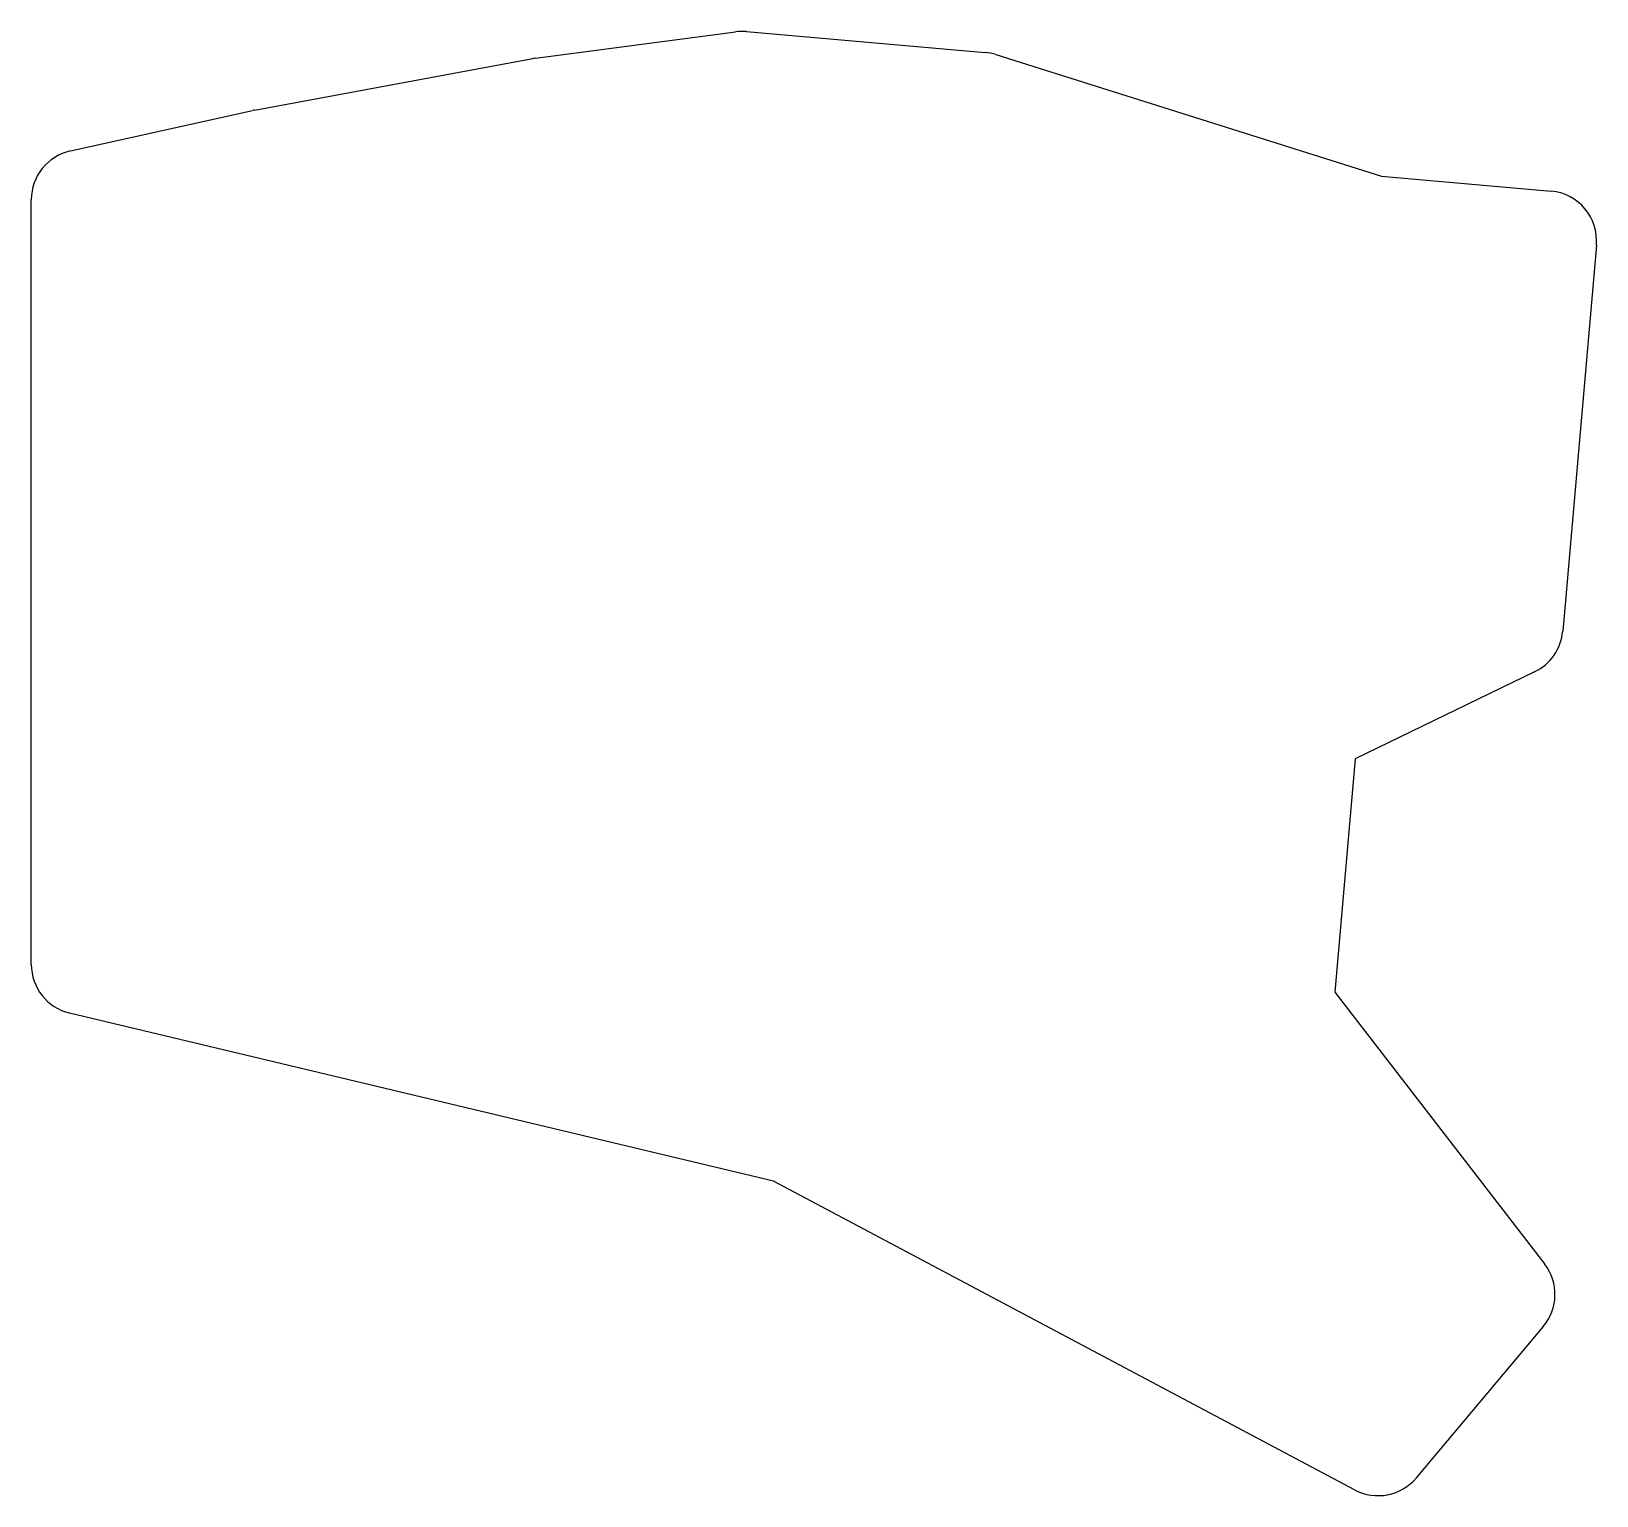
# Model space of a CAD drawing. Header units: millimetres. Extents: x 106 to 247, y -207 to -75.
import ezdxf

# ---------------------------------------------------------------- set-up
doc = ezdxf.new("R2010")
doc.units = ezdxf.units.MM

msp = doc.modelspace()

# ---------------------------------------------------------------- linework, layer by layer
for p, q in [((151.87, -77.37), (169.88, -74.99)), ((170.86, -74.96), (192.34, -76.84)), ((126.58, -82.04), (151.64, -77.4)), ((193.3, -77.04), (228, -87.99)), ((110.02, -85.71), (126.42, -82.07)), ((228, -87.99), (243.27, -89.33)), ((106.5, -158.92), (106.5, -90.1)), ((247.36, -94.2), (244.32, -128.94)), ((241.79, -132.59), (225.65, -140.41)), ((225.65, -140.41), (223.81, -161.43)), ((223.81, -161.43), (242.68, -185.87)), ((173.3, -178.43), (109.95, -163.3)), ((225.59, -206.21), (173.3, -178.43)), ((242.57, -191.51), (231.14, -205.13))]:
    msp.add_line(p, q)
for centre, start, end in [((170.47, -79.45), 85, 97.5288), ((152.46, -81.83), 97.5288, 100.4741), ((191.95, -81.33), 72.4712, 85), ((127.4, -86.46), 100.4741, 102.5288), ((111, -90.1), 102.5288, 180), ((242.87, -93.81), 355, 445), ((239.83, -128.54), 295.8199, 355), ((111, -158.92), 180, 256.5673), ((239.12, -188.62), 320, 397.6778), ((227.7, -202.23), 242.0189, 320)]:
    msp.add_arc(centre, 4.5, start, end)

doc.saveas('drawing.dxf')
